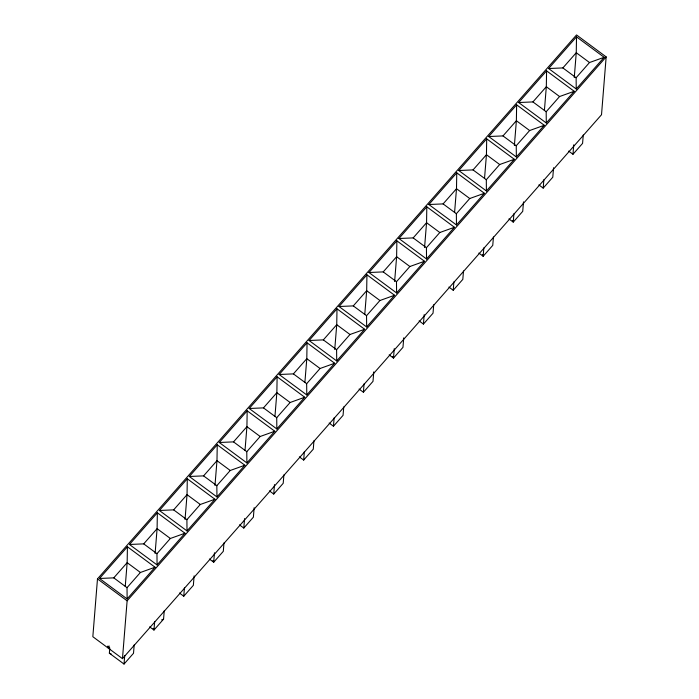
<?xml version="1.0" encoding="UTF-8"?>
<svg xmlns="http://www.w3.org/2000/svg" width="699" height="699" viewBox="0 0 699 699"><rect width="100%" height="100%" fill="white"/><g stroke="black" fill="none" stroke-linecap="round" stroke-linejoin="round"><path stroke-width="1.05" d="M127.419 546.784L99.503 578.475L127.131 598.929L155.047 567.23L127.419 546.784L127.157 562.66L125.243 586.409M157.354 512.786L129.446 544.477L157.074 564.932L184.982 533.241L157.354 512.786L157.1 528.662L155.099 553.494M187.297 478.789L159.389 510.48L187.017 530.934L214.925 499.243L187.297 478.789L187.035 494.665L185.043 519.497M217.24 444.791L189.324 476.482L216.952 496.937L244.868 465.246L217.24 444.791L216.978 460.676L214.977 485.499M247.175 410.802L219.268 442.493L246.896 462.939L274.803 431.248L247.175 410.802L246.922 426.678L245.008 450.427M277.119 376.805L249.202 408.496L276.839 428.95L304.747 397.25L277.119 376.805L276.856 392.681L274.943 416.429M307.053 342.807L279.146 374.498L306.774 394.952L334.69 363.262L307.053 342.807L306.8 358.683L304.886 382.432M336.997 308.809L309.089 340.5L336.717 360.955L364.625 329.264L336.997 308.809L336.735 324.686L334.742 349.517M366.94 274.812L339.024 306.512L366.652 326.957L394.568 295.266L366.94 274.812L366.678 290.697L364.764 314.445M396.875 240.823L368.967 272.514L396.595 292.96L424.503 261.269L396.875 240.823L396.621 256.699L394.62 281.531M426.818 206.825L398.911 238.516L426.539 258.971L454.446 227.28L426.818 206.825L426.556 222.701L424.564 247.533M456.762 172.828L428.845 204.519L456.473 224.973L484.39 193.282L456.762 172.828L456.499 188.704L454.586 212.452M486.696 138.83L458.789 170.521L486.417 190.976L514.324 159.285L486.696 138.83L486.443 154.706L484.529 178.463M516.64 104.833L488.723 136.532L516.36 156.978L544.268 125.287L516.64 104.833L516.378 120.717L514.385 145.541M546.583 70.844L518.667 102.535L546.295 122.989L574.211 91.289L546.583 70.844L546.321 86.72L544.407 110.468M576.518 36.846L548.61 68.537L576.238 88.991L604.146 57.301L576.518 36.846L576.256 52.722L574.263 77.554M97.484 578.886L92.836 636.71L122.474 658.65L601.516 114.723L606.164 56.89L576.526 34.95L97.484 578.886L127.122 600.817L122.474 658.65M109.131 648.777L109.262 647.195L107.777 646.103L107.655 647.685L109.149 645.981M134.191 644.871L133.509 653.285L124.029 664.05L109.359 653.198L109.787 647.938M124.029 664.05L124.702 655.636M154.645 621.638L153.972 630.052L149.656 626.863M153.186 628.392L153.972 630.052L163.566 619.157L164.248 610.743M179.451 593.032L183.758 596.23L184.44 587.815M194.121 575.862L193.361 585.325L183.758 596.23M214.462 552.769L213.702 562.232L209.385 559.034M223.977 542.922L223.304 551.328L213.702 562.232L212.915 560.572M239.477 524.87L243.794 528.068L244.554 518.606M254.148 507.701L253.388 517.164L243.794 528.068M269.412 490.881L273.728 494.071L274.489 484.608M283.89 474.892L283.209 483.306L273.728 494.071M299.355 456.884L303.672 460.073L304.345 451.668M313.947 440.763L313.274 449.177L303.672 460.073M329.15 423.052L333.458 426.25L334.139 417.836M343.742 406.932L343.06 415.346L333.458 426.25M359.085 389.063L363.401 392.253L364.083 383.838M373.764 371.885L373.004 381.348L363.401 392.253M394.253 348.626L393.493 358.089L389.177 354.891M403.734 337.862L402.974 347.324L393.493 358.089L392.689 356.446M419.12 320.902L423.428 324.091L424.188 314.629M433.712 304.781L433.031 313.196L423.428 324.091M448.907 287.071L453.223 290.268L453.896 281.854M463.498 270.95L462.825 279.364L453.223 290.268M483.839 247.857L483.166 256.271L478.85 253.073M493.442 236.952L492.76 245.366L483.166 256.271L482.38 254.611M513.931 213.693L513.249 222.107L508.933 218.909M523.499 201.871L522.73 211.343L513.249 222.107L512.446 220.465M538.877 184.92L543.193 188.11L543.866 179.695M553.556 167.743L552.795 177.205L543.193 188.11M568.671 151.089L572.979 154.278L573.748 144.815M583.263 134.968L582.582 143.382L572.979 154.278M99.503 578.475L113.771 577.863L127.157 562.66L140.412 572.472L155.047 567.23M129.446 544.477L143.706 543.866L157.1 528.662L170.355 538.475L184.982 533.241M159.389 510.48L173.649 509.868L187.035 494.665L200.29 504.477L214.925 499.243M189.324 476.482L203.584 475.879L216.978 460.676L230.233 470.479L244.868 465.246M219.268 442.493L233.527 441.882L246.922 426.678L260.168 436.491L274.803 431.248M249.202 408.496L263.471 407.884L276.856 392.681L290.111 402.493L304.747 397.25M279.146 374.498L293.405 373.886L306.8 358.683L320.055 368.495L334.69 363.262M309.089 340.5L323.349 339.889L336.735 324.686L349.989 334.498L364.625 329.264M339.024 306.512L353.292 305.9L366.678 290.697L379.933 300.509L394.568 295.266M368.967 272.514L383.227 271.902L396.621 256.699L409.876 266.511L424.503 261.269M398.911 238.516L413.17 237.905L426.556 222.701L439.811 232.514L454.446 227.28M428.845 204.519L443.105 203.907L456.499 188.704L469.754 198.516L484.39 193.282M458.789 170.521L473.048 169.909L486.443 154.706L499.689 164.518L514.324 159.285M488.723 136.532L502.992 135.921L516.378 120.717L529.632 130.53L544.268 125.287M518.667 102.535L532.926 101.923L546.321 86.72L559.576 96.532L574.211 91.289M548.61 68.537L562.87 67.925L576.256 52.722L589.51 62.534L604.146 57.301M127.131 598.929L127.026 587.676L140.412 572.472M157.074 564.932L156.96 553.678L170.355 538.475M187.017 530.934L186.904 519.68L200.29 504.477M216.952 496.937L216.839 485.683L230.233 470.479M246.896 462.939L246.782 451.694L260.168 436.491M276.839 428.95L276.725 417.696L290.111 402.493M306.774 394.952L306.66 383.699L320.055 368.495M336.717 360.955L336.603 349.701L349.989 334.498M366.652 326.957L366.547 315.712L379.933 300.509M396.595 292.96L396.482 281.714L409.876 266.511M426.539 258.971L426.425 247.717L439.811 232.514M456.473 224.973L456.36 213.719L469.754 198.516M486.417 190.976L486.303 179.722L499.689 164.518M516.36 156.978L516.246 145.733L529.632 130.53M546.295 122.989L546.181 111.735L559.576 96.532M576.238 88.991L576.125 77.738L589.51 62.534M127.122 600.817L606.164 56.89M161.644 619.882L163.566 619.157M109.359 653.198L111.167 653.923M562.87 67.925L576.125 77.738M532.926 101.923L546.181 111.735M502.992 135.921L516.246 145.733M473.048 169.909L486.303 179.722M443.105 203.907L456.36 213.719M413.17 237.905L426.425 247.717M383.227 271.902L396.482 281.714M353.292 305.9L366.547 315.712M323.349 339.889L336.603 349.701M293.405 373.886L306.66 383.699M263.471 407.884L276.725 417.696M233.527 441.882L246.782 451.694M203.584 475.879L216.839 485.683M173.649 509.868L186.904 519.68M143.706 543.866L156.96 553.678M113.771 577.863L127.026 587.676"/></g></svg>
